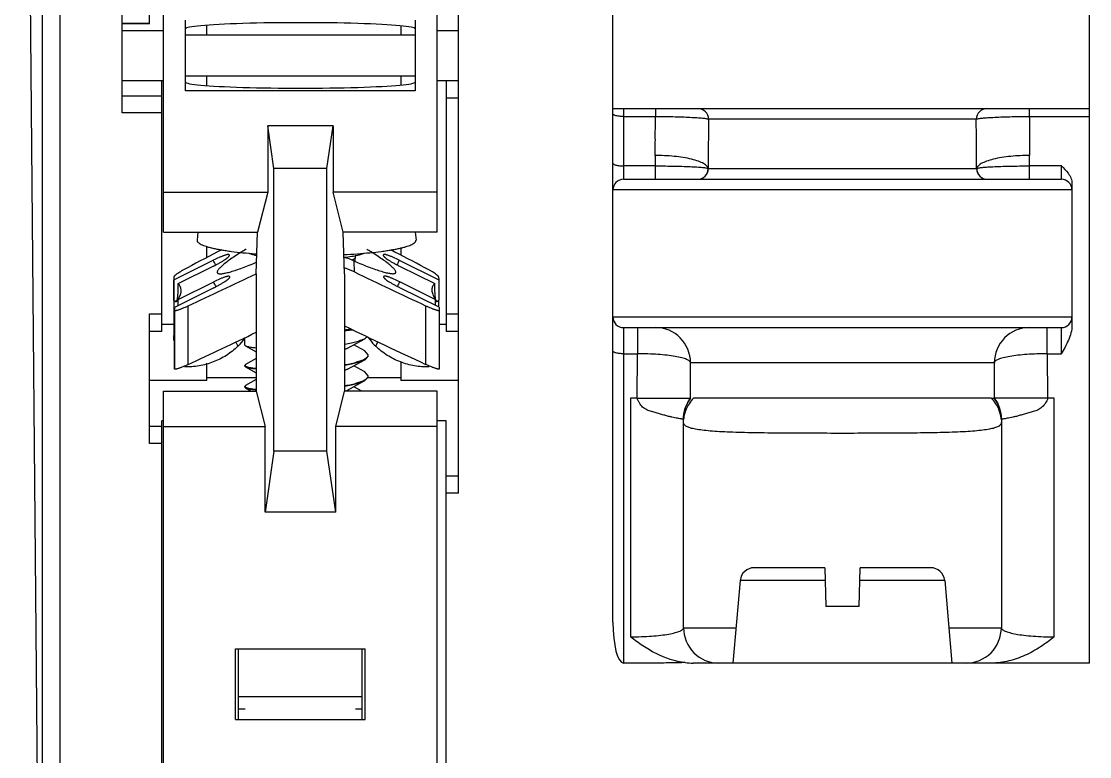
# Model space of a CAD drawing. Header units: millimetres. Extents: x 12 to 87, y 10 to 126.
# Drawn here: x 12.17 to 42.42, y 64.01 to 84.83 of the extents above; entities that cross this region are included whole.
import ezdxf

# ---------------------------------------------------------------- set-up
doc = ezdxf.new("R2010")
doc.units = ezdxf.units.MM
doc.header["$LTSCALE"] = 8.881126
doc.layers.get('0').update_dxf_attribs({"linetype": 'CONTINUOUS'})

msp = doc.modelspace()

# ---------------------------------------------------------------- linework, layer by layer
at = {"color": 7}
for p, q in [((12.674, 57.356), (12.168, 115.356)), ((24.543, 71.465), (24.543, 115.356)), ((28.918, 67.815), (28.918, 115.356)), ((42.418, 66.656), (42.418, 115.356)), ((12.768, 57.356), (12.768, 115.222)), ((13.268, 57.356), (13.268, 114.356)), ((16.193, 78.856), (16.193, 100.756)), ((23.943, 78.856), (23.943, 100.756)), ((15.793, 84.756), (15.793, 91.375)), ((15.018, 82.236), (15.018, 85.675)), ((15.018, 84.773), (15.793, 84.773)), ((15.793, 84.756), (15.018, 84.756)), ((16.818, 82.856), (16.818, 84.856)), ((17.418, 84.443), (17.418, 84.71)), ((23.318, 84.856), (23.318, 82.856)), ((16.193, 84.556), (15.018, 84.556)), ((16.818, 84.443), (23.318, 84.443)), ((22.918, 84.694), (22.918, 84.443)), ((24.543, 84.556), (23.943, 84.556)), ((23.318, 83.277), (16.818, 83.277)), ((17.418, 83.013), (17.418, 83.277)), ((22.918, 83.277), (22.918, 83.027)), ((15.018, 83.156), (16.193, 83.156)), ((16.143, 83.139), (15.018, 83.139)), ((16.143, 76.041), (16.143, 83.156)), ((23.943, 83.156), (24.543, 83.156)), ((24.193, 83.156), (24.193, 76.041)), ((15.018, 82.719), (16.143, 82.719)), ((23.318, 82.856), (16.818, 82.856)), ((24.543, 82.656), (24.193, 82.656)), ((28.918, 82.356), (42.418, 82.356)), ((29.218, 82.356), (29.218, 80.356)), ((30.126, 82.356), (30.126, 82.133)), ((40.71, 82.356), (40.71, 82.133)), ((16.143, 82.236), (15.018, 82.236)), ((29.218, 82.133), (30.126, 82.133)), ((39.208, 82.056), (31.628, 82.056)), ((40.71, 82.133), (42.418, 82.133)), ((19.143, 81.868), (19.143, 79.99)), ((19.318, 80.656), (19.143, 81.868)), ((20.993, 81.868), (19.143, 81.868)), ((20.818, 80.656), (20.993, 81.868)), ((20.993, 81.868), (20.993, 79.99)), ((30.118, 81.028), (30.118, 80.356)), ((40.718, 80.356), (40.718, 81.028)), ((19.318, 72.656), (19.318, 80.656)), ((20.818, 80.656), (19.318, 80.656)), ((20.818, 72.656), (20.818, 80.656)), ((30.118, 80.733), (29.218, 80.733)), ((31.618, 80.656), (39.218, 80.656)), ((41.618, 80.733), (40.718, 80.733)), ((41.618, 80.356), (41.618, 80.733)), ((29.218, 80.356), (41.618, 80.356)), ((41.918, 80.231), (41.918, 76.217)), ((16.193, 79.99), (19.143, 79.99)), ((19.143, 79.99), (18.859, 78.856)), ((21.276, 78.856), (20.993, 79.99)), ((23.943, 79.99), (20.993, 79.99)), ((41.918, 80.056), (28.922, 80.056)), ((16.193, 78.856), (18.859, 78.856)), ((17.163, 78.856), (17.143, 78.633)), ((18.818, 77.674), (18.859, 78.856)), ((21.318, 77.674), (21.276, 78.856)), ((23.943, 78.856), (21.276, 78.856)), ((23.323, 78.856), (23.343, 78.633)), ((17.143, 78.633), (17.143, 78.626)), ((17.418, 78.137), (17.418, 78.46)), ((22.918, 78.419), (22.918, 78.206)), ((23.343, 78.629), (23.343, 78.633)), ((16.485, 77.508), (17.602, 78.062)), ((18.05, 78.214), (18.05, 78.218)), ((18.05, 78.214), (18.051, 78.186)), ((18.796, 78.246), (18.821, 78.244)), ((21.618, 78.028), (21.618, 78.132)), ((22.423, 78.22), (22.423, 78.216)), ((22.423, 78.188), (22.423, 78.216)), ((22.868, 78.064), (23.985, 77.511)), ((17.605, 77.895), (16.603, 77.398)), ((21.598, 77.73), (21.592, 78.039)), ((22.872, 77.897), (23.874, 77.4)), ((16.483, 77.589), (16.485, 77.508)), ((16.483, 77.589), (16.483, 75.928)), ((16.483, 77.589), (16.483, 77.589)), ((16.612, 76.952), (17.614, 77.45)), ((18.063, 77.602), (18.062, 77.606)), ((18.063, 77.602), (18.063, 77.574)), ((18.814, 77.682), (18.818, 77.684)), ((18.818, 77.674), (18.818, 74.356)), ((21.318, 77.674), (21.318, 74.356)), ((22.436, 77.608), (22.435, 77.604)), ((22.435, 77.576), (22.435, 77.604)), ((23.883, 76.955), (22.881, 77.452)), ((23.983, 77.592), (23.985, 77.511)), ((17.618, 77.283), (16.501, 76.728)), ((24.001, 76.731), (22.884, 77.285)), ((23.793, 77.226), (23.793, 77.22)), ((16.486, 76.927), (16.486, 75.797)), ((16.509, 76.896), (16.565, 76.923)), ((16.555, 76.89), (16.539, 76.883)), ((16.548, 76.883), (16.539, 76.883)), ((23.911, 76.925), (23.964, 76.899)), ((23.935, 76.886), (23.92, 76.893)), ((23.935, 76.886), (23.926, 76.885)), ((23.986, 76.739), (23.986, 76.93)), ((15.793, 72.87), (15.793, 76.541)), ((15.793, 76.541), (16.143, 76.541)), ((16.501, 76.728), (16.502, 76.648)), ((16.502, 76.648), (16.502, 74.986)), ((16.892, 75.111), (16.892, 76.772)), ((23.616, 76.775), (23.616, 75.114)), ((24.001, 76.731), (24.002, 76.651)), ((24.002, 76.65), (24.002, 76.651)), ((24.002, 76.65), (24.002, 74.989)), ((24.193, 76.541), (24.543, 76.541)), ((16.5, 76.239), (16.143, 76.239)), ((16.5, 75.117), (16.5, 76.247)), ((24.193, 76.239), (24.002, 76.239)), ((28.922, 76.456), (41.918, 76.456)), ((16.143, 76.041), (15.793, 76.041)), ((16.483, 75.928), (16.483, 75.928)), ((16.486, 75.797), (16.483, 75.928)), ((24.543, 76.041), (24.193, 76.041)), ((29.218, 76.156), (29.218, 66.656)), ((29.218, 76.156), (41.618, 76.156)), ((29.618, 76.156), (29.618, 75.414)), ((41.218, 75.414), (41.218, 76.156)), ((41.618, 75.414), (41.618, 76.156)), ((18.239, 75.746), (18.3, 75.625)), ((18.493, 75.656), (18.493, 75.849)), ((18.493, 75.679), (18.493, 75.678)), ((18.493, 75.656), (18.493, 75.656)), ((18.513, 75.634), (18.493, 75.656)), ((18.513, 75.634), (18.818, 75.464)), ((21.406, 75.568), (21.893, 75.84)), ((21.893, 75.495), (21.584, 75.667)), ((22.202, 75.626), (22.265, 75.75)), ((21.993, 75.383), (21.893, 75.495)), ((21.993, 75.359), (21.893, 75.246)), ((21.993, 75.382), (21.993, 75.383)), ((21.993, 75.359), (21.993, 75.382)), ((29.218, 75.414), (29.618, 75.414)), ((29.609, 74.154), (29.618, 75.414)), ((41.218, 75.414), (41.227, 74.155)), ((41.218, 75.414), (41.618, 75.414)), ((16.502, 74.986), (16.5, 75.117)), ((17.418, 74.655), (17.418, 75.145)), ((18.513, 75.107), (18.493, 75.084)), ((18.493, 75.062), (18.493, 75.085)), ((18.493, 75.084), (18.493, 75.084)), ((18.493, 75.062), (18.493, 75.062)), ((18.513, 75.04), (18.493, 75.062)), ((18.818, 75.277), (18.513, 75.107)), ((18.513, 75.04), (18.818, 74.87)), ((21.406, 74.974), (21.893, 75.246)), ((21.893, 74.901), (21.584, 75.073)), ((22.918, 75.198), (22.918, 74.655)), ((31.118, 74.156), (31.118, 75.156)), ((39.718, 75.156), (31.124, 75.156)), ((39.718, 75.156), (39.718, 74.156)), ((17.418, 74.746), (18.818, 74.746)), ((21.993, 74.788), (21.893, 74.901)), ((21.993, 74.765), (21.893, 74.652)), ((21.993, 74.787), (21.993, 74.788)), ((21.993, 74.765), (21.993, 74.787)), ((21.993, 74.746), (22.918, 74.746)), ((17.418, 74.655), (15.793, 74.655)), ((18.513, 74.513), (18.493, 74.49)), ((18.493, 74.49), (18.493, 74.49)), ((18.493, 74.468), (18.493, 74.49)), ((18.493, 74.468), (18.493, 74.468)), ((18.513, 74.446), (18.493, 74.468)), ((18.818, 74.683), (18.513, 74.513)), ((18.513, 74.446), (18.674, 74.356)), ((21.406, 74.38), (21.893, 74.652)), ((21.805, 74.356), (21.583, 74.479)), ((21.887, 74.671), (21.889, 74.672)), ((21.887, 74.671), (21.889, 74.672)), ((24.543, 74.655), (22.918, 74.655)), ((16.193, 50.556), (16.193, 74.356)), ((16.193, 74.356), (18.818, 74.356)), ((18.805, 74.386), (18.8, 74.387)), ((18.818, 74.356), (19.068, 73.356)), ((21.068, 73.356), (21.318, 74.356)), ((23.943, 74.356), (21.318, 74.356)), ((23.943, 50.556), (23.943, 74.356)), ((29.418, 74.156), (29.418, 67.397)), ((31.118, 74.156), (31.114, 74.156)), ((39.634, 74.156), (31.201, 74.156)), ((39.721, 74.156), (39.718, 74.156)), ((41.418, 67.397), (41.418, 74.156)), ((16.143, 57.356), (16.143, 73.516)), ((16.193, 73.516), (16.143, 73.516)), ((24.193, 73.516), (23.943, 73.516)), ((24.193, 57.356), (24.193, 73.516)), ((30.918, 67.656), (30.918, 73.563)), ((39.918, 73.563), (39.918, 67.656)), ((15.793, 73.366), (16.143, 73.366)), ((16.193, 73.356), (19.068, 73.356)), ((19.068, 70.924), (19.068, 73.356)), ((21.068, 70.924), (21.068, 73.356)), ((23.943, 73.356), (21.068, 73.356)), ((16.143, 72.87), (15.793, 72.87)), ((19.318, 72.656), (19.068, 70.924)), ((20.818, 72.656), (19.318, 72.656)), ((21.068, 70.924), (20.818, 72.656)), ((24.193, 71.96), (24.543, 71.96)), ((24.543, 71.465), (24.193, 71.465)), ((21.068, 70.924), (19.068, 70.924)), ((34.918, 69.356), (32.921, 69.356)), ((34.918, 69.356), (34.947, 68.256)), ((35.889, 68.256), (35.918, 69.356)), ((37.915, 69.356), (35.918, 69.356)), ((32.522, 68.99), (32.318, 66.656)), ((34.928, 68.99), (32.522, 68.99)), ((38.314, 68.99), (35.908, 68.99)), ((38.314, 68.99), (38.518, 66.656)), ((35.889, 68.256), (34.947, 68.256)), ((30.924, 67.656), (32.405, 67.656)), ((38.43, 67.656), (39.918, 67.656)), ((18.23, 65.056), (18.23, 67.056)), ((18.23, 67.056), (21.905, 67.056)), ((18.318, 65.056), (18.318, 67.056)), ((21.818, 65.056), (21.818, 67.056)), ((21.905, 65.056), (21.905, 67.056)), ((42.418, 66.656), (31.195, 66.656)), ((18.318, 65.708), (21.818, 65.708)), ((18.318, 65.356), (18.51, 65.356)), ((21.626, 65.356), (21.818, 65.356)), ((18.23, 65.056), (21.905, 65.056))]:
    msp.add_line(p, q, dxfattribs=at)
for points in [[(30.994, 73.937), (31.039, 74.032), (31.095, 74.124), (31.118, 74.156)], [(30.929, 73.701), (30.947, 73.793), (30.96, 73.841), (30.994, 73.937)], [(30.918, 73.555), (30.92, 73.617), (30.929, 73.701)]]:
    msp.add_lwpolyline(points, dxfattribs=at)
for centre, radius, start, end in [((31.328, 82.056), 0.3, 359.9206, 89.9015), ((39.508, 82.056), 0.3, 90.0985, 180.0793), ((134.324, 80.641), 102.706, 179.21071, 179.99173), ((-63.489, 80.641), 102.706, 0.00827, 0.7893), ((31.316, 80.655), 0.3, 270.0481, 0.7863), ((31.318, 80.656), 0.3, 270.0009, 360), ((39.518, 80.656), 0.3, 180, 269.9991), ((39.52, 80.655), 0.3, 179.2151, 269.9628), ((29.218, 80.056), 0.3, 90, 179.9975), ((41.618, 80.056), 0.3, 0, 90), ((84.696, -50.487), 145.157, 117.42284, 117.85654), ((23.817, 69.668), 10.185, 121.3916, 122.2912), ((24.352, 68.794), 11.21, 121.2564, 121.3981), ((16.06, 68.633), 11.382, 58.7048, 58.8295), ((16.744, 69.751), 10.072, 57.8363, 58.7252), ((-45.243, -52.754), 147.636, 62.20811, 62.63158), ((10.218, 74.328), 8.274, 25.7774, 26.8258), ((19.215, 80.064), 1.904, 256.8483, 257.913), ((20.235, 74.933), 3.389, 66.4136, 71.6654), ((20.426, 95.592), 17.392, 272.892, 274.129), ((21.591, 78.132), 0.0268, 353.9232, 359.9895), ((29.723, 74.599), 7.681, 153.1861, 154.2923), ((20.273, 74.986), 3.048, 64.2297, 70.0307), ((-41.195, 201.972), 138.019, 294.88914, 295.77195), ((10.23, 73.716), 8.274, 25.7774, 26.8258), ((83.65, 206.181), 142.654, 244.21578, 245.11258), ((29.701, 74.004), 7.643, 153.1833, 154.295), ((10.61, 76.952), 6.002, 358.3663, 0.0003), ((29.603, 76.956), 5.72, 180.0039, 181.6856), ((29.218, 76.456), 0.3, 180, 270.0002), ((41.618, 76.456), 0.3, 269.9999, 360), ((-41.265, 200.459), 138.182, 294.88939, 295.77293), ((83.672, 204.571), 142.709, 244.09187, 245.11287), ((30.118, 75.156), 1, 0, 89.9999), ((40.718, 75.156), 1, 90.0001, 180), ((15.213, 74.511), 1.809, 44.6363, 45.2768), ((21.926, 75.382), 0.0666, 349.1003, 359.7924), ((18.508, 75.085), 0.0147, 197.5246, 199.7524), ((21.635, 75.733), 0.532, 298.3449, 298.5516), ((21.927, 74.787), 0.0658, 349.2158, 0.0294), ((18.508, 74.491), 0.0149, 197.6707, 199.9569), ((31.918, 73.556), 1, 143.1301, 180), ((31.898, 73.576), 0.975, 145.381, 153.6076), ((31.906, 73.457), 0.992, 138.1924, 149.9209), ((31.85, 73.608), 0.917, 143.3596, 145.3206), ((31.884, 73.477), 0.963, 135.1587, 138.1806), ((38.945, 73.47), 0.972, 41.8515, 44.8436), ((38.932, 73.459), 0.989, 30.0859, 41.85), ((38.918, 73.556), 1, 360, 36.8699), ((31.959, 73.547), 1.042, 157.3642, 166.6096), ((31.881, 73.472), 0.963, 149.9356, 164.9703), ((31.943, 73.553), 1.025, 153.5612, 157.3664), ((38.963, 73.477), 0.953, 14.9073, 30.0876), ((31.894, 73.469), 0.977, 165.0191, 175.1423), ((31.941, 73.551), 1.024, 166.6178, 168.9252), ((38.941, 73.469), 0.978, 5.4476, 14.9935), ((32.921, 68.956), 0.4, 90, 175), ((37.915, 68.956), 0.4, 5, 90), ((31.918, 67.656), 1, 180, 270.0001), ((38.918, 67.656), 1, 269.9999, 360), ((31.195, 68.74), 2.084, 263.7838, 269.9915)]:
    msp.add_arc(centre, radius, start, end, dxfattribs=at)
for centre, major_axis, ratio, start_param, end_param in [((20.068, 84.616), (3.25, 0), 0.053316, 6.283185, 9.424778), ((20.068, 83.106), (3.25, 0), 0.052536, -3.141593, 0), ((1.693, 69.775), (14.976, 7.544), 0.112475, 6.122527, 6.336267), ((29.218, 67.815), (0, -1.159), 0.258819, -1.570796, 0)]:
    msp.add_ellipse(centre, major_axis=major_axis, ratio=ratio, start_param=start_param, end_param=end_param, dxfattribs=at)
for points, knots in [([(29.006, 82.156), (28.993, 82.159), (28.971, 82.166), (28.939, 82.18), (28.918, 82.198), (28.918, 82.211)], [0, 0, 0, 0, 0.364019, 0.651048, 1, 1, 1, 1]), ([(29.218, 82.133), (29.18, 82.133), (29.108, 82.137), (29.038, 82.148), (29.006, 82.156)], [0, 0, 0, 0, 0.537864, 1, 1, 1, 1]), ([(30.118, 81.028), (30.118, 81.12), (30.12, 81.281), (30.12, 81.512), (30.119, 81.788), (30.124, 81.995), (30.126, 82.133)], [0, 0, 0, 0, 0.25, 0.437501, 0.625001, 1, 1, 1, 1]), ([(30.126, 82.133), (30.221, 82.133), (30.406, 82.132), (30.675, 82.127), (30.924, 82.12), (31.145, 82.11), (31.307, 82.1), (31.416, 82.092), (31.482, 82.085), (31.536, 82.078), (31.578, 82.071), (31.607, 82.064), (31.623, 82.059), (31.628, 82.056)], [0, 0, 0, 0, 0.187835, 0.369026, 0.536456, 0.684442, 0.808123, 0.859544, 0.903533, 0.93978, 0.968041, 0.988152, 1, 1, 1, 1]), ([(39.208, 82.056), (39.213, 82.059), (39.229, 82.064), (39.258, 82.071), (39.3, 82.078), (39.354, 82.085), (39.42, 82.092), (39.529, 82.1), (39.691, 82.11), (39.912, 82.12), (40.161, 82.127), (40.43, 82.132), (40.615, 82.133), (40.71, 82.133)], [0, 0, 0, 0, 0.011851, 0.031963, 0.060223, 0.096469, 0.140457, 0.191878, 0.315567, 0.463563, 0.630998, 0.812175, 1, 1, 1, 1]), ([(40.71, 82.133), (40.711, 82.041), (40.715, 81.88), (40.717, 81.65), (40.715, 81.373), (40.718, 81.166), (40.718, 81.028)], [0, 0, 0, 0, 0.250005, 0.437498, 0.625001, 1, 1, 1, 1]), ([(28.918, 80.811), (28.918, 80.798), (28.939, 80.78), (28.971, 80.766), (29.008, 80.755), (29.053, 80.745), (29.124, 80.736), (29.18, 80.733), (29.218, 80.733)], [0, 0, 0, 0, 0.116683, 0.212661, 0.334383, 0.479012, 0.642096, 1, 1, 1, 1]), ([(31.616, 80.659), (31.611, 80.685), (31.586, 80.724), (31.538, 80.767), (31.461, 80.817), (31.33, 80.872), (31.136, 80.929), (30.904, 80.973), (30.648, 81.006), (30.384, 81.024), (30.206, 81.028), (30.118, 81.028)], [0, 0, 0, 0, 0.04936, 0.081863, 0.121044, 0.221379, 0.349344, 0.500261, 0.665289, 0.834687, 1, 1, 1, 1]), ([(40.718, 81.028), (40.63, 81.028), (40.452, 81.024), (40.188, 81.006), (39.932, 80.973), (39.7, 80.929), (39.506, 80.872), (39.375, 80.817), (39.298, 80.767), (39.25, 80.724), (39.225, 80.685), (39.22, 80.659)], [0, 0, 0, 0, 0.165313, 0.334711, 0.499739, 0.650656, 0.778621, 0.878956, 0.918137, 0.95064, 1, 1, 1, 1]), ([(30.118, 80.733), (30.213, 80.733), (30.401, 80.732), (30.673, 80.728), (30.924, 80.722), (31.145, 80.713), (31.306, 80.704), (31.415, 80.695), (31.479, 80.688), (31.532, 80.682), (31.572, 80.675), (31.598, 80.668), (31.612, 80.663), (31.616, 80.659)], [0, 0, 0, 0, 0.190367, 0.373794, 0.542867, 0.691661, 0.815139, 0.866043, 0.909224, 0.944355, 0.971197, 0.989681, 1, 1, 1, 1]), ([(39.22, 80.659), (39.224, 80.663), (39.238, 80.668), (39.264, 80.675), (39.304, 80.682), (39.356, 80.688), (39.421, 80.695), (39.53, 80.704), (39.691, 80.713), (39.912, 80.722), (40.163, 80.728), (40.435, 80.732), (40.623, 80.733), (40.718, 80.733)], [0, 0, 0, 0, 0.010318, 0.0288, 0.055639, 0.090769, 0.133948, 0.184852, 0.308337, 0.45714, 0.626219, 0.809638, 1, 1, 1, 1]), ([(41.81, 80.525), (41.841, 80.482), (41.895, 80.39), (41.918, 80.284), (41.918, 80.231)], [0, 0, 0, 0, 0.501721, 1, 1, 1, 1]), ([(17.143, 78.626), (17.143, 78.621), (17.145, 78.611), (17.15, 78.596), (17.16, 78.582), (17.178, 78.561), (17.211, 78.536), (17.261, 78.508), (17.325, 78.481), (17.402, 78.454), (17.492, 78.428), (17.594, 78.403), (17.709, 78.378), (17.835, 78.355), (17.972, 78.333), (18.174, 78.305), (18.45, 78.274), (18.677, 78.254), (18.796, 78.246)], [0, 0, 0, 0, 0.008479, 0.017469, 0.02736, 0.038444, 0.064917, 0.097888, 0.137756, 0.184647, 0.238527, 0.29928, 0.366705, 0.440564, 0.520561, 0.606367, 0.793925, 1, 1, 1, 1]), ([(21.678, 78.245), (21.798, 78.254), (22.028, 78.273), (22.307, 78.304), (22.512, 78.333), (22.65, 78.355), (22.777, 78.378), (22.893, 78.403), (22.996, 78.428), (23.086, 78.455), (23.163, 78.482), (23.227, 78.509), (23.277, 78.538), (23.31, 78.563), (23.328, 78.584), (23.337, 78.598), (23.342, 78.613), (23.343, 78.624), (23.343, 78.629)], [0, 0, 0, 0, 0.206724, 0.394821, 0.480835, 0.560986, 0.63494, 0.702395, 0.763109, 0.816877, 0.863583, 0.903196, 0.935855, 0.961985, 0.972906, 0.982658, 0.991552, 1, 1, 1, 1]), ([(18.05, 78.218), (18.047, 78.222), (18.039, 78.225), (18.03, 78.225), (18.021, 78.225), (18.006, 78.223), (17.987, 78.219), (17.963, 78.213), (17.937, 78.205), (17.908, 78.195), (17.876, 78.183), (17.828, 78.165), (17.736, 78.126), (17.656, 78.089), (17.602, 78.062)], [0, 0, 0, 0, 0.030717, 0.042695, 0.056634, 0.090531, 0.132505, 0.182347, 0.23973, 0.304216, 0.375272, 0.452318, 0.621619, 1, 1, 1, 1]), ([(17.605, 77.895), (17.635, 77.91), (17.692, 77.939), (17.775, 77.984), (17.851, 78.028), (17.918, 78.07), (17.966, 78.102), (17.998, 78.126), (18.017, 78.142), (18.031, 78.155), (18.042, 78.167), (18.049, 78.177), (18.051, 78.184), (18.051, 78.186)], [0, 0, 0, 0, 0.182102, 0.359479, 0.525349, 0.673552, 0.798581, 0.850981, 0.896023, 0.933399, 0.962966, 0.984867, 1, 1, 1, 1]), ([(18.376, 78.278), (18.319, 78.242), (18.211, 78.172), (18.063, 78.07), (17.955, 77.989), (17.881, 77.929), (17.835, 77.89), (17.797, 77.853), (17.765, 77.819), (17.741, 77.789), (17.724, 77.763), (17.715, 77.742), (17.713, 77.727), (17.713, 77.718), (17.716, 77.71), (17.722, 77.699), (17.729, 77.694), (17.735, 77.691)], [0, 0, 0, 0, 0.221272, 0.418549, 0.588663, 0.662671, 0.72892, 0.787188, 0.837353, 0.879394, 0.913528, 0.940364, 0.951493, 0.96148, 0.970777, 0.97994, 1, 1, 1, 1]), ([(18.613, 78.263), (18.624, 78.258), (18.648, 78.248), (18.704, 78.229), (18.75, 78.217), (18.782, 78.209)], [0, 0, 0, 0, 0.202726, 0.437182, 1, 1, 1, 1]), ([(21.317, 78.147), (21.386, 78.155), (21.484, 78.168), (21.609, 78.189), (21.665, 78.2), (21.691, 78.206)], [0, 0, 0, 0, 0.545924, 0.785209, 1, 1, 1, 1]), ([(21.618, 78.129), (21.618, 78.127), (21.616, 78.121), (21.611, 78.112), (21.603, 78.104), (21.593, 78.096), (21.581, 78.088), (21.56, 78.077), (21.542, 78.069), (21.529, 78.065)], [0, 0, 0, 0, 0.075061, 0.158635, 0.255156, 0.367476, 0.497345, 0.645761, 1, 1, 1, 1]), ([(21.637, 78.209), (21.631, 78.198), (21.621, 78.173), (21.618, 78.146), (21.618, 78.132)], [0, 0, 0, 0, 0.46891, 1, 1, 1, 1]), ([(21.691, 78.206), (21.727, 78.214), (21.776, 78.227), (21.836, 78.247), (21.862, 78.258), (21.873, 78.263)], [0, 0, 0, 0, 0.56587, 0.799595, 1, 1, 1, 1]), ([(22.752, 77.693), (22.757, 77.695), (22.765, 77.701), (22.77, 77.711), (22.773, 77.719), (22.773, 77.729), (22.77, 77.743), (22.761, 77.763), (22.744, 77.79), (22.719, 77.82), (22.687, 77.853), (22.648, 77.89), (22.602, 77.929), (22.528, 77.989), (22.419, 78.069), (22.27, 78.171), (22.163, 78.241), (22.105, 78.277)], [0, 0, 0, 0, 0.019607, 0.028573, 0.03771, 0.047578, 0.058628, 0.085393, 0.11954, 0.16164, 0.211889, 0.270261, 0.336617, 0.41074, 0.581077, 0.778557, 1, 1, 1, 1]), ([(22.868, 78.064), (22.814, 78.091), (22.735, 78.128), (22.643, 78.167), (22.596, 78.185), (22.564, 78.196), (22.535, 78.206), (22.509, 78.214), (22.486, 78.22), (22.466, 78.224), (22.452, 78.226), (22.442, 78.227), (22.434, 78.226), (22.426, 78.224), (22.423, 78.22)], [0, 0, 0, 0, 0.378987, 0.548388, 0.625447, 0.696497, 0.760958, 0.818302, 0.868091, 0.91, 0.943815, 0.957704, 0.969625, 1, 1, 1, 1]), ([(22.423, 78.188), (22.423, 78.185), (22.426, 78.179), (22.433, 78.169), (22.444, 78.157), (22.459, 78.144), (22.478, 78.128), (22.51, 78.104), (22.558, 78.071), (22.625, 78.03), (22.702, 77.986), (22.785, 77.941), (22.842, 77.912), (22.872, 77.897)], [0, 0, 0, 0, 0.015213, 0.037306, 0.067091, 0.104677, 0.149904, 0.202455, 0.327661, 0.475855, 0.641518, 0.81849, 1, 1, 1, 1]), ([(16.87, 77.849), (16.845, 77.836), (16.795, 77.809), (16.724, 77.769), (16.659, 77.73), (16.601, 77.693), (16.559, 77.664), (16.531, 77.643), (16.515, 77.629), (16.501, 77.617), (16.492, 77.606), (16.486, 77.597), (16.483, 77.591), (16.483, 77.589)], [0, 0, 0, 0, 0.182894, 0.358174, 0.521409, 0.668166, 0.79346, 0.84655, 0.892525, 0.930957, 0.961529, 0.984264, 1, 1, 1, 1]), ([(17.735, 77.691), (17.742, 77.688), (17.759, 77.682), (17.788, 77.679), (17.824, 77.68), (17.867, 77.684), (17.917, 77.692), (17.973, 77.704), (18.036, 77.72), (18.131, 77.746), (18.264, 77.788), (18.437, 77.85), (18.627, 77.923), (18.759, 77.977), (18.828, 78.005)], [0, 0, 0, 0, 0.019945, 0.045354, 0.076805, 0.1145, 0.158467, 0.208611, 0.264783, 0.326783, 0.467287, 0.627967, 0.806398, 1, 1, 1, 1]), ([(21.592, 78.039), (21.664, 78.008), (21.804, 77.95), (22.006, 77.87), (22.191, 77.803), (22.332, 77.757), (22.433, 77.728), (22.5, 77.71), (22.56, 77.697), (22.613, 77.688), (22.659, 77.682), (22.697, 77.681), (22.727, 77.684), (22.745, 77.689), (22.752, 77.693)], [0, 0, 0, 0, 0.193402, 0.372093, 0.533283, 0.674351, 0.736588, 0.792937, 0.843169, 0.887112, 0.92465, 0.955785, 0.98071, 1, 1, 1, 1]), ([(23.983, 77.592), (23.983, 77.594), (23.981, 77.6), (23.975, 77.609), (23.965, 77.619), (23.952, 77.632), (23.935, 77.645), (23.907, 77.667), (23.864, 77.696), (23.806, 77.732), (23.741, 77.771), (23.669, 77.812), (23.62, 77.838), (23.594, 77.852)], [0, 0, 0, 0, 0.015655, 0.038402, 0.06902, 0.107496, 0.153538, 0.206693, 0.3321, 0.478906, 0.642153, 0.817294, 1, 1, 1, 1]), ([(16.486, 76.927), (16.486, 76.961), (16.486, 77.042), (16.485, 77.236), (16.485, 77.396), (16.485, 77.508)], [0, 0, 0, 0, 0.176065, 0.421198, 1, 1, 1, 1]), ([(18.062, 77.606), (18.06, 77.61), (18.051, 77.612), (18.043, 77.613), (18.033, 77.612), (18.019, 77.61), (17.999, 77.606), (17.976, 77.6), (17.949, 77.592), (17.92, 77.583), (17.888, 77.571), (17.841, 77.553), (17.748, 77.514), (17.669, 77.477), (17.614, 77.45)], [0, 0, 0, 0, 0.030717, 0.042695, 0.056634, 0.090531, 0.132505, 0.182347, 0.23973, 0.304216, 0.375272, 0.452318, 0.621619, 1, 1, 1, 1]), ([(17.618, 77.283), (17.647, 77.297), (17.704, 77.327), (17.787, 77.371), (17.863, 77.416), (17.93, 77.457), (17.979, 77.49), (18.01, 77.514), (18.029, 77.529), (18.044, 77.543), (18.054, 77.555), (18.061, 77.565), (18.063, 77.571), (18.063, 77.574)], [0, 0, 0, 0, 0.182102, 0.359479, 0.525349, 0.673552, 0.798581, 0.850981, 0.896023, 0.933399, 0.962966, 0.984867, 1, 1, 1, 1]), ([(22.435, 77.576), (22.436, 77.573), (22.438, 77.567), (22.445, 77.557), (22.456, 77.545), (22.471, 77.531), (22.49, 77.516), (22.522, 77.492), (22.571, 77.459), (22.638, 77.417), (22.714, 77.373), (22.797, 77.329), (22.855, 77.299), (22.884, 77.285)], [0, 0, 0, 0, 0.015213, 0.037306, 0.067091, 0.104677, 0.149904, 0.202455, 0.327661, 0.475855, 0.641518, 0.81849, 1, 1, 1, 1]), ([(22.881, 77.452), (22.827, 77.479), (22.747, 77.516), (22.655, 77.554), (22.608, 77.572), (22.576, 77.584), (22.547, 77.594), (22.521, 77.602), (22.498, 77.608), (22.479, 77.612), (22.464, 77.614), (22.455, 77.614), (22.446, 77.614), (22.438, 77.612), (22.436, 77.608)], [0, 0, 0, 0, 0.378986, 0.548388, 0.625447, 0.696496, 0.760957, 0.818302, 0.868091, 0.91, 0.943815, 0.957704, 0.969626, 1, 1, 1, 1]), ([(23.985, 77.511), (23.985, 77.399), (23.985, 77.239), (23.986, 77.045), (23.986, 76.964), (23.986, 76.93)], [0, 0, 0, 0, 0.578847, 0.82397, 1, 1, 1, 1]), ([(16.603, 77.398), (16.603, 77.366), (16.602, 77.303), (16.6, 77.212), (16.596, 77.128), (16.59, 77.053), (16.584, 76.997), (16.578, 76.959), (16.573, 76.935), (16.567, 76.915), (16.562, 76.9), (16.556, 76.889), (16.551, 76.884), (16.548, 76.883)], [0, 0, 0, 0, 0.183504, 0.358625, 0.521006, 0.666539, 0.79091, 0.84383, 0.889895, 0.928657, 0.9598, 0.983313, 1, 1, 1, 1]), ([(23.874, 77.4), (23.861, 77.39), (23.838, 77.366), (23.811, 77.324), (23.796, 77.277), (23.793, 77.243), (23.793, 77.226)], [0, 0, 0, 0, 0.253813, 0.496518, 0.741029, 1, 1, 1, 1]), ([(23.793, 77.22), (23.793, 77.201), (23.798, 77.159), (23.816, 77.095), (23.845, 77.026), (23.869, 76.979), (23.883, 76.955)], [0, 0, 0, 0, 0.20816, 0.441702, 0.704707, 1, 1, 1, 1]), ([(23.896, 76.978), (23.894, 76.991), (23.89, 77.019), (23.884, 77.08), (23.879, 77.167), (23.875, 77.28), (23.874, 77.359), (23.874, 77.4)], [0, 0, 0, 0, 0.092645, 0.197392, 0.437405, 0.708676, 1, 1, 1, 1]), ([(16.509, 76.896), (16.507, 76.897), (16.503, 76.9), (16.497, 76.906), (16.491, 76.915), (16.488, 76.923), (16.486, 76.927)], [0, 0, 0, 0, 0.170399, 0.388456, 0.663689, 1, 1, 1, 1]), ([(16.539, 76.883), (16.537, 76.884), (16.527, 76.888), (16.517, 76.893), (16.509, 76.896)], [0, 0, 0, 0, 0.244649, 1, 1, 1, 1]), ([(23.9, 76.953), (23.9, 76.955), (23.898, 76.963), (23.897, 76.972), (23.896, 76.978)], [0, 0, 0, 0, 0.23796, 1, 1, 1, 1]), ([(23.926, 76.885), (23.925, 76.886), (23.922, 76.888), (23.919, 76.893), (23.915, 76.899), (23.91, 76.911), (23.905, 76.929), (23.902, 76.944), (23.9, 76.953)], [0, 0, 0, 0, 0.06287, 0.140852, 0.236754, 0.351617, 0.638638, 1, 1, 1, 1]), ([(23.964, 76.899), (23.961, 76.898), (23.952, 76.894), (23.942, 76.889), (23.935, 76.886)], [0, 0, 0, 0, 0.255556, 1, 1, 1, 1]), ([(23.986, 76.93), (23.984, 76.926), (23.981, 76.918), (23.976, 76.909), (23.97, 76.902), (23.966, 76.9), (23.964, 76.899)], [0, 0, 0, 0, 0.338352, 0.614358, 0.831766, 1, 1, 1, 1]), ([(16.501, 76.728), (16.501, 76.673), (16.501, 76.57), (16.501, 76.446), (16.5, 76.361), (16.5, 76.312), (16.5, 76.275), (16.5, 76.255), (16.5, 76.247)], [0, 0, 0, 0, 0.342949, 0.64454, 0.770476, 0.874391, 0.952175, 1, 1, 1, 1]), ([(16.502, 76.648), (16.503, 76.647), (16.503, 76.645), (16.505, 76.642), (16.507, 76.64), (16.512, 76.638), (16.521, 76.638), (16.535, 76.639), (16.552, 76.642), (16.571, 76.646), (16.594, 76.653), (16.62, 76.661), (16.648, 76.67), (16.678, 76.681), (16.711, 76.694), (16.757, 76.712), (16.818, 76.738), (16.867, 76.761), (16.892, 76.772)], [0, 0, 0, 0, 0.006872, 0.013534, 0.02093, 0.029762, 0.053127, 0.085028, 0.125613, 0.17461, 0.231549, 0.295867, 0.366931, 0.444093, 0.526701, 0.614105, 0.800994, 1, 1, 1, 1]), ([(23.616, 76.775), (23.641, 76.763), (23.69, 76.741), (23.75, 76.715), (23.796, 76.697), (23.828, 76.684), (23.858, 76.673), (23.886, 76.664), (23.912, 76.656), (23.934, 76.649), (23.954, 76.645), (23.971, 76.642), (23.984, 76.641), (23.993, 76.641), (23.998, 76.643), (24.001, 76.645), (24.002, 76.648), (24.002, 76.649), (24.002, 76.65)], [0, 0, 0, 0, 0.19952, 0.386831, 0.474358, 0.557041, 0.634261, 0.705347, 0.769639, 0.826519, 0.875416, 0.915852, 0.947577, 0.970696, 0.979388, 0.986649, 0.993198, 1, 1, 1, 1]), ([(21.328, 76.092), (21.344, 76.094), (21.405, 76.102), (21.465, 76.112), (21.508, 76.12)], [0, 0, 0, 0, 0.267371, 1, 1, 1, 1]), ([(21.56, 76.09), (21.542, 76.087), (21.467, 76.076), (21.392, 76.067), (21.334, 76.06)], [0, 0, 0, 0, 0.234373, 1, 1, 1, 1]), ([(41.918, 76.217), (41.918, 76.074), (41.831, 75.789), (41.689, 75.54), (41.618, 75.414)], [0, 0, 0, 0, 0.49775, 1, 1, 1, 1]), ([(18.3, 75.625), (18.32, 75.644), (18.398, 75.723), (18.468, 75.81), (18.515, 75.877)], [0, 0, 0, 0, 0.254595, 1, 1, 1, 1]), ([(18.8, 75.575), (18.766, 75.579), (18.704, 75.587), (18.631, 75.599), (18.583, 75.609), (18.555, 75.617), (18.532, 75.625), (18.518, 75.631), (18.513, 75.634)], [0, 0, 0, 0, 0.350115, 0.634949, 0.751979, 0.851784, 0.934374, 1, 1, 1, 1]), ([(21.893, 75.84), (21.879, 75.832), (21.847, 75.816), (21.794, 75.795), (21.734, 75.773), (21.641, 75.745), (21.507, 75.711), (21.394, 75.689), (21.334, 75.678)], [0, 0, 0, 0, 0.085475, 0.182777, 0.291818, 0.412343, 0.686145, 1, 1, 1, 1]), ([(21.972, 75.901), (21.963, 75.889), (21.938, 75.867), (21.909, 75.849), (21.893, 75.84)], [0, 0, 0, 0, 0.445146, 1, 1, 1, 1]), ([(21.984, 75.883), (21.999, 75.861), (22.065, 75.77), (22.14, 75.685), (22.202, 75.626)], [0, 0, 0, 0, 0.242262, 1, 1, 1, 1]), ([(23.72, 75.043), (23.581, 75.039), (23.301, 75.058), (22.896, 75.169), (22.522, 75.357), (22.302, 75.53), (22.202, 75.626)], [0, 0, 0, 0, 0.25042, 0.500659, 0.750544, 1, 1, 1, 1]), ([(18.3, 75.625), (18.2, 75.529), (17.98, 75.356), (17.606, 75.168), (17.202, 75.056), (16.922, 75.036), (16.783, 75.04)], [0, 0, 0, 0, 0.249492, 0.499396, 0.749626, 1, 1, 1, 1]), ([(21.406, 75.568), (21.394, 75.561), (21.366, 75.548), (21.338, 75.536), (21.322, 75.53)], [0, 0, 0, 0, 0.468483, 1, 1, 1, 1]), ([(21.889, 75.266), (21.903, 75.274), (21.928, 75.289), (21.96, 75.315), (21.982, 75.341), (21.99, 75.36), (21.992, 75.369)], [0, 0, 0, 0, 0.322185, 0.590715, 0.81238, 1, 1, 1, 1]), ([(29.218, 75.414), (29.18, 75.414), (29.124, 75.417), (29.053, 75.427), (29.008, 75.436), (28.971, 75.447), (28.939, 75.461), (28.918, 75.48), (28.918, 75.492)], [0, 0, 0, 0, 0.357911, 0.520996, 0.665627, 0.787348, 0.883323, 1, 1, 1, 1]), ([(31.118, 75.156), (31.118, 75.164), (31.111, 75.184), (31.088, 75.209), (31.051, 75.234), (31.001, 75.257), (30.938, 75.279), (30.83, 75.31), (30.667, 75.343), (30.442, 75.374), (30.186, 75.397), (29.907, 75.411), (29.716, 75.414), (29.618, 75.414)], [0, 0, 0, 0, 0.01683, 0.038039, 0.065824, 0.101058, 0.143932, 0.194323, 0.316455, 0.463633, 0.630791, 0.812032, 1, 1, 1, 1]), ([(41.218, 75.414), (41.12, 75.414), (40.928, 75.411), (40.65, 75.397), (40.394, 75.374), (40.169, 75.343), (40.006, 75.31), (39.898, 75.279), (39.835, 75.257), (39.785, 75.234), (39.748, 75.209), (39.725, 75.184), (39.718, 75.164), (39.718, 75.156)], [0, 0, 0, 0, 0.187968, 0.369209, 0.536367, 0.683543, 0.805674, 0.856066, 0.89894, 0.934174, 0.96196, 0.98317, 1, 1, 1, 1]), ([(16.892, 75.111), (16.867, 75.099), (16.817, 75.077), (16.746, 75.047), (16.69, 75.024), (16.648, 75.009), (16.62, 74.999), (16.594, 74.991), (16.571, 74.985), (16.552, 74.98), (16.535, 74.978), (16.521, 74.977), (16.512, 74.977), (16.507, 74.979), (16.505, 74.981), (16.503, 74.984), (16.503, 74.985), (16.502, 74.986)], [0, 0, 0, 0, 0.198959, 0.385878, 0.555858, 0.633021, 0.70409, 0.768406, 0.825356, 0.87437, 0.914968, 0.946896, 0.970254, 0.979078, 0.98647, 0.993131, 1, 1, 1, 1]), ([(18.494, 75.08), (18.494, 75.079), (18.496, 75.074), (18.5, 75.071), (18.504, 75.068)], [0, 0, 0, 0, 0.211616, 1, 1, 1, 1]), ([(18.504, 75.068), (18.508, 75.065), (18.52, 75.058), (18.542, 75.049), (18.57, 75.041), (18.605, 75.033), (18.645, 75.025), (18.711, 75.014), (18.763, 75.007), (18.8, 75.004)], [0, 0, 0, 0, 0.057692, 0.13415, 0.230051, 0.345582, 0.480722, 0.63525, 1, 1, 1, 1]), ([(18.8, 74.981), (18.766, 74.985), (18.704, 74.992), (18.631, 75.004), (18.583, 75.015), (18.555, 75.023), (18.532, 75.031), (18.518, 75.037), (18.513, 75.04)], [0, 0, 0, 0, 0.349929, 0.634696, 0.751737, 0.851585, 0.934253, 1, 1, 1, 1]), ([(21.334, 75.106), (21.393, 75.117), (21.504, 75.139), (21.636, 75.172), (21.728, 75.2), (21.788, 75.22), (21.84, 75.242), (21.873, 75.257), (21.887, 75.265)], [0, 0, 0, 0, 0.312164, 0.585161, 0.705762, 0.815276, 0.913417, 1, 1, 1, 1]), ([(21.893, 75.246), (21.879, 75.238), (21.847, 75.222), (21.794, 75.2), (21.734, 75.179), (21.64, 75.15), (21.507, 75.117), (21.394, 75.095), (21.334, 75.084)], [0, 0, 0, 0, 0.085522, 0.182856, 0.291915, 0.412446, 0.686219, 1, 1, 1, 1]), ([(24.002, 74.989), (24.002, 74.988), (24.002, 74.986), (24.001, 74.984), (23.998, 74.982), (23.993, 74.98), (23.984, 74.979), (23.971, 74.981), (23.954, 74.983), (23.934, 74.988), (23.912, 74.994), (23.886, 75.003), (23.858, 75.012), (23.828, 75.023), (23.796, 75.036), (23.75, 75.054), (23.69, 75.08), (23.641, 75.102), (23.616, 75.114)], [0, 0, 0, 0, 0.006804, 0.013353, 0.020615, 0.029312, 0.052435, 0.084142, 0.124582, 0.173474, 0.230347, 0.294635, 0.365709, 0.442924, 0.525627, 0.613169, 0.800458, 1, 1, 1, 1]), ([(21.406, 74.974), (21.393, 74.967), (21.366, 74.954), (21.338, 74.942), (21.323, 74.936)], [0, 0, 0, 0, 0.468637, 1, 1, 1, 1]), ([(21.889, 74.672), (21.903, 74.68), (21.928, 74.695), (21.96, 74.72), (21.982, 74.747), (21.99, 74.766), (21.992, 74.775)], [0, 0, 0, 0, 0.321992, 0.59069, 0.812488, 1, 1, 1, 1]), ([(18.494, 74.486), (18.494, 74.485), (18.496, 74.48), (18.5, 74.476), (18.504, 74.474)], [0, 0, 0, 0, 0.211725, 1, 1, 1, 1]), ([(18.504, 74.474), (18.508, 74.47), (18.52, 74.464), (18.542, 74.455), (18.57, 74.447), (18.605, 74.438), (18.645, 74.43), (18.711, 74.42), (18.763, 74.413), (18.8, 74.409)], [0, 0, 0, 0, 0.057651, 0.134036, 0.229931, 0.345625, 0.481, 0.635572, 1, 1, 1, 1]), ([(18.8, 74.387), (18.766, 74.391), (18.704, 74.398), (18.632, 74.41), (18.583, 74.421), (18.555, 74.429), (18.532, 74.436), (18.519, 74.442), (18.513, 74.446)], [0, 0, 0, 0, 0.349795, 0.634517, 0.751571, 0.851455, 0.93418, 1, 1, 1, 1]), ([(21.334, 74.512), (21.393, 74.523), (21.504, 74.545), (21.636, 74.577), (21.728, 74.606), (21.788, 74.626), (21.841, 74.648), (21.873, 74.663), (21.887, 74.671)], [0, 0, 0, 0, 0.312119, 0.585184, 0.705881, 0.81545, 0.913546, 1, 1, 1, 1]), ([(21.893, 74.652), (21.879, 74.644), (21.847, 74.628), (21.794, 74.606), (21.734, 74.585), (21.641, 74.556), (21.507, 74.523), (21.394, 74.501), (21.334, 74.49)], [0, 0, 0, 0, 0.08549, 0.182802, 0.291847, 0.412374, 0.686167, 1, 1, 1, 1]), ([(21.406, 74.38), (21.402, 74.378), (21.386, 74.369), (21.369, 74.361), (21.356, 74.355)], [0, 0, 0, 0, 0.234442, 1, 1, 1, 1]), ([(30.918, 73.563), (30.918, 73.562), (30.915, 73.561), (30.91, 73.561), (30.902, 73.562), (30.884, 73.564), (30.853, 73.568), (30.805, 73.576), (30.745, 73.587), (30.672, 73.601), (30.586, 73.619), (30.489, 73.642), (30.382, 73.671), (30.266, 73.705), (30.142, 73.741), (30.011, 73.775), (29.877, 73.819), (29.773, 73.886), (29.709, 73.959), (29.676, 74.011), (29.651, 74.052), (29.632, 74.083), (29.616, 74.116), (29.61, 74.139), (29.608, 74.151)], [0, 0, 0, 0, 0.00129, 0.004629, 0.010215, 0.018081, 0.040677, 0.072416, 0.113171, 0.162718, 0.220772, 0.28698, 0.360794, 0.441167, 0.526758, 0.616567, 0.710385, 0.807019, 0.855659, 0.90403, 0.928141, 0.95224, 0.976197, 1, 1, 1, 1]), ([(29.609, 74.154), (29.633, 74.152), (29.669, 74.157), (29.716, 74.156), (29.764, 74.155), (29.823, 74.156), (29.917, 74.156), (30.033, 74.156), (30.209, 74.156), (30.413, 74.156), (30.682, 74.156), (30.912, 74.156), (31.068, 74.156), (31.114, 74.156)], [0, 0, 0, 0, 0.047719, 0.071551, 0.095342, 0.142745, 0.189813, 0.282491, 0.372486, 0.541097, 0.689592, 0.907521, 1, 1, 1, 1]), ([(39.634, 74.156), (39.647, 74.156), (39.664, 74.156), (39.684, 74.156), (39.696, 74.156), (39.705, 74.155), (39.712, 74.156), (39.715, 74.155), (39.718, 74.156), (39.718, 74.156)], [0, 0, 0, 0, 0.436638, 0.608538, 0.749311, 0.858885, 0.937206, 0.984229, 1, 1, 1, 1]), ([(41.227, 74.154), (41.132, 74.151), (40.945, 74.153), (40.673, 74.158), (40.422, 74.155), (40.107, 74.155), (39.877, 74.156), (39.721, 74.156)], [0, 0, 0, 0, 0.18973, 0.372652, 0.541276, 0.68974, 1, 1, 1, 1]), ([(41.228, 74.151), (41.224, 74.104), (41.185, 74.038), (41.126, 73.962), (41.078, 73.906), (41.022, 73.858), (40.958, 73.823), (40.891, 73.797), (40.803, 73.771), (40.694, 73.742), (40.571, 73.706), (40.455, 73.671), (40.348, 73.642), (40.25, 73.619), (40.165, 73.601), (40.091, 73.587), (40.031, 73.576), (39.983, 73.568), (39.952, 73.564), (39.934, 73.562), (39.926, 73.561), (39.921, 73.561), (39.918, 73.562), (39.918, 73.563)], [0, 0, 0, 0, 0.094892, 0.143375, 0.19203, 0.24069, 0.288977, 0.336397, 0.382815, 0.472706, 0.558448, 0.638971, 0.712803, 0.778999, 0.837081, 0.886671, 0.927469, 0.959249, 0.981877, 0.989751, 0.995341, 0.998683, 1, 1, 1, 1]), ([(30.936, 73.748), (30.933, 73.732), (30.923, 73.671), (30.918, 73.609), (30.918, 73.563)], [0, 0, 0, 0, 0.251983, 1, 1, 1, 1]), ([(39.918, 73.473), (39.918, 73.461), (39.914, 73.438), (39.897, 73.406), (39.869, 73.378), (39.813, 73.342), (39.715, 73.306), (39.566, 73.273), (39.378, 73.246), (39.152, 73.224), (38.89, 73.206), (38.594, 73.193), (38.268, 73.183), (37.781, 73.172), (37.121, 73.165), (36.286, 73.161), (35.418, 73.16), (34.55, 73.161), (33.715, 73.165), (33.055, 73.172), (32.568, 73.183), (32.242, 73.193), (31.946, 73.206), (31.684, 73.224), (31.458, 73.246), (31.27, 73.273), (31.121, 73.306), (31.022, 73.342), (30.967, 73.378), (30.939, 73.406), (30.921, 73.438), (30.918, 73.461), (30.918, 73.473)], [0, 0, 0, 0, 0.003741, 0.007515, 0.011711, 0.016611, 0.029131, 0.045713, 0.066457, 0.091293, 0.120018, 0.152392, 0.188112, 0.226839, 0.311817, 0.404055, 0.499991, 0.595928, 0.688169, 0.773149, 0.811878, 0.847601, 0.879976, 0.908703, 0.933539, 0.954283, 0.970866, 0.983384, 0.988283, 0.992478, 0.996253, 1, 1, 1, 1]), ([(29.418, 67.397), (29.52, 67.397), (29.719, 67.401), (30.006, 67.417), (30.266, 67.441), (30.489, 67.472), (30.647, 67.505), (30.75, 67.536), (30.809, 67.558), (30.856, 67.581), (30.89, 67.604), (30.912, 67.628), (30.918, 67.647), (30.918, 67.656)], [0, 0, 0, 0, 0.196298, 0.383492, 0.552914, 0.698492, 0.816412, 0.864307, 0.904744, 0.937805, 0.963866, 0.983878, 1, 1, 1, 1]), ([(39.918, 67.656), (39.918, 67.647), (39.924, 67.628), (39.946, 67.603), (39.98, 67.581), (40.027, 67.558), (40.086, 67.536), (40.188, 67.505), (40.347, 67.472), (40.57, 67.441), (40.83, 67.417), (41.117, 67.4), (41.316, 67.396), (41.418, 67.397)], [0, 0, 0, 0, 0.01661, 0.036564, 0.062433, 0.095373, 0.135774, 0.183672, 0.30162, 0.447195, 0.61661, 0.803768, 1, 1, 1, 1]), ([(30.969, 66.667), (30.682, 66.7), (30.26, 66.842), (29.763, 67.136), (29.531, 67.308), (29.418, 67.397)], [0, 0, 0, 0, 0.500944, 0.750865, 1, 1, 1, 1]), ([(41.418, 67.397), (41.29, 67.296), (41.028, 67.103), (40.599, 66.863), (40.134, 66.698), (39.805, 66.656), (39.641, 66.656)], [0, 0, 0, 0, 0.248695, 0.498276, 0.748816, 1, 1, 1, 1]), ([(30.969, 66.667), (30.823, 66.667), (30.604, 66.661), (30.313, 66.655), (30.021, 66.654), (29.656, 66.656), (29.364, 66.656), (29.218, 66.656)], [0, 0, 0, 0, 0.249995, 0.374994, 0.499993, 0.750002, 1, 1, 1, 1])]:
    msp.add_open_spline(points, degree=3, knots=knots, dxfattribs=at)
for points in [[(31.616, 80.659), (31.617, 80.658), (31.618, 80.657), (31.618, 80.656)], [(39.218, 80.656), (39.218, 80.657), (39.219, 80.658), (39.22, 80.659)], [(41.618, 80.733), (41.686, 80.668), (41.754, 80.601), (41.81, 80.525)], [(18.493, 75.084), (18.493, 75.083), (18.493, 75.082), (18.494, 75.081)], [(18.493, 74.49), (18.493, 74.489), (18.493, 74.488), (18.494, 74.486)], [(29.609, 74.154), (29.545, 74.157), (29.482, 74.157), (29.418, 74.156)], [(39.721, 74.156), (39.846, 73.989), (39.918, 73.771), (39.918, 73.563)], [(41.418, 74.156), (41.354, 74.157), (41.291, 74.157), (41.227, 74.155)]]:
    msp.add_open_spline(points, degree=3, dxfattribs=at)

doc.saveas('drawing.dxf')
